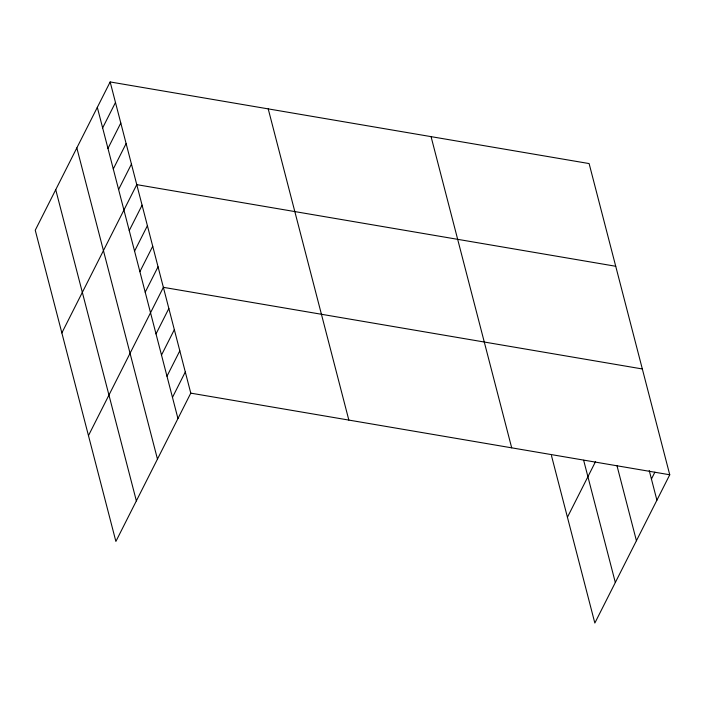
<?xml version="1.0" encoding="UTF-8"?>
<svg xmlns="http://www.w3.org/2000/svg" width="705" height="705" viewBox="0 0 705 705"><rect width="100%" height="100%" fill="white"/><g stroke="black" fill="none" stroke-linecap="round" stroke-linejoin="round"><path stroke-width="1.06" d="M110.156 81.947L35.25 230.227L115.884 541.431L190.782 393.143L110.156 81.947L589.116 163.569L669.75 474.773L594.844 623.053L551.469 455.633M102.639 127.896L115.479 102.481M107.962 148.438L120.802 123.022M113.285 168.971L126.116 143.564M118.607 189.513L131.438 164.098M61.855 332.927L136.761 184.639L615.729 266.27M129.244 230.588L142.084 205.181M134.567 251.13L147.407 225.715M139.89 271.672L152.729 246.256M145.212 292.214L158.052 266.798M88.469 435.619L163.375 287.332L642.334 368.962M156.016 333.914L168.856 308.499M161.498 355.073L174.338 329.658M166.979 376.232L179.819 350.817M172.469 397.391L185.3 371.984M567.428 517.25L595.584 461.511M651.429 479.021L654.883 472.183M190.782 393.143L669.75 474.773M649.235 470.561L656.91 500.18M616.963 465.608L636.43 540.735M583.652 460.268L615.324 582.506M431.063 136.638L511.689 447.834M268.217 108.878L348.843 420.083M97.316 107.354L177.951 418.558M76.836 147.909L157.462 459.105M55.73 189.68L136.365 500.885"/></g></svg>
